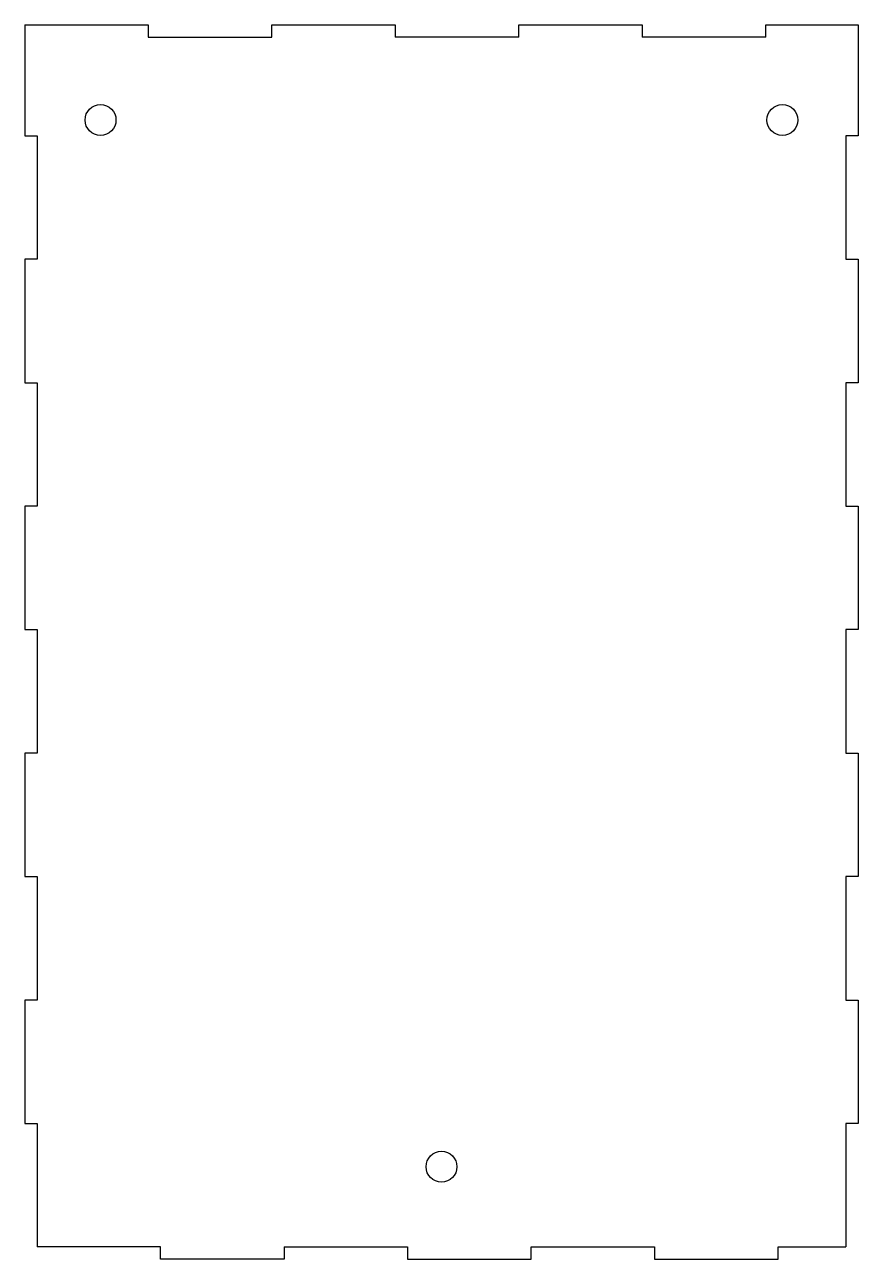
# Model space of a CAD drawing. Header units: millimetres. Extents: x 2527 to 2662, y 3052 to 3252.
import ezdxf

# ---------------------------------------------------------------- set-up
doc = ezdxf.new("R2010")
doc.units = ezdxf.units.MM

msp = doc.modelspace()

# ---------------------------------------------------------------- linework, layer by layer
for p, q in [((2527.27, 3251.81), (2527.27, 3233.81)), ((2527.27, 3251.81), (2547.27, 3251.81)), ((2547.27, 3251.81), (2547.27, 3249.81)), ((2567.27, 3249.81), (2567.27, 3251.81)), ((2567.27, 3251.81), (2587.27, 3251.81)), ((2587.27, 3251.81), (2587.27, 3249.81)), ((2607.27, 3249.81), (2607.27, 3251.81)), ((2607.27, 3251.81), (2627.27, 3251.81)), ((2627.27, 3251.81), (2627.27, 3249.81)), ((2647.27, 3249.81), (2647.27, 3251.81)), ((2647.27, 3251.81), (2662.27, 3251.81)), ((2662.27, 3251.81), (2662.27, 3233.81)), ((2547.27, 3249.81), (2567.27, 3249.81)), ((2527.27, 3233.81), (2529.27, 3233.81)), ((2529.27, 3233.81), (2529.27, 3213.81)), ((2662.27, 3233.81), (2660.27, 3233.81)), ((2660.27, 3233.81), (2660.27, 3213.81)), ((2529.27, 3213.81), (2527.27, 3213.81)), ((2527.27, 3213.81), (2527.27, 3193.81)), ((2660.27, 3213.81), (2662.27, 3213.81)), ((2662.27, 3213.81), (2662.27, 3193.81)), ((2527.27, 3193.81), (2529.27, 3193.81)), ((2529.27, 3193.81), (2529.27, 3173.81)), ((2662.27, 3193.81), (2660.27, 3193.81)), ((2660.27, 3193.81), (2660.27, 3173.81)), ((2529.27, 3173.81), (2527.27, 3173.81)), ((2527.27, 3173.81), (2527.27, 3153.81)), ((2660.27, 3173.81), (2662.27, 3173.81)), ((2662.27, 3173.81), (2662.27, 3153.81)), ((2527.27, 3153.81), (2529.27, 3153.81)), ((2529.27, 3153.81), (2529.27, 3133.81)), ((2662.27, 3153.81), (2660.27, 3153.81)), ((2660.27, 3153.81), (2660.27, 3133.81)), ((2529.27, 3133.81), (2527.27, 3133.81)), ((2527.27, 3133.81), (2527.27, 3113.81)), ((2660.27, 3133.81), (2662.27, 3133.81)), ((2662.27, 3133.81), (2662.27, 3113.81)), ((2527.27, 3113.81), (2529.27, 3113.81)), ((2529.27, 3113.81), (2529.27, 3093.81)), ((2662.27, 3113.81), (2660.27, 3113.81)), ((2660.27, 3113.81), (2660.27, 3093.81)), ((2529.27, 3093.81), (2527.27, 3093.81)), ((2527.27, 3093.81), (2527.27, 3073.81)), ((2660.27, 3093.81), (2662.27, 3093.81)), ((2662.27, 3093.81), (2662.27, 3073.81)), ((2527.27, 3073.81), (2529.27, 3073.81)), ((2529.27, 3073.81), (2529.27, 3053.81)), ((2662.27, 3073.81), (2660.27, 3073.81)), ((2660.27, 3073.81), (2660.27, 3053.81)), ((2549.27, 3053.81), (2529.27, 3053.81)), ((2549.27, 3051.81), (2549.27, 3053.81)), ((2569.27, 3053.81), (2589.27, 3053.81)), ((2569.27, 3053.81), (2569.27, 3051.81)), ((2589.27, 3053.81), (2589.27, 3051.81)), ((2609.27, 3051.81), (2609.27, 3053.81)), ((2609.27, 3053.81), (2629.27, 3053.81)), ((2629.27, 3053.81), (2629.27, 3051.81)), ((2649.27, 3051.81), (2649.27, 3053.81)), ((2649.27, 3053.81), (2660.27, 3053.81)), ((2569.27, 3051.81), (2549.27, 3051.81)), ((2589.27, 3051.81), (2609.27, 3051.81)), ((2629.27, 3051.81), (2649.27, 3051.81))]:
    msp.add_line(p, q)
for points in [[(2607.27, 3249.81), (2587.27, 3249.81)], [(2647.27, 3249.81), (2627.27, 3249.81)]]:
    msp.add_lwpolyline(points)
at = {"linetype": 'Continuous'}
for centre in [(2539.55, 3236.37), (2649.98, 3236.37), (2594.77, 3066.81)]:
    msp.add_circle(centre, 2.5, dxfattribs=at)

doc.saveas('drawing.dxf')
